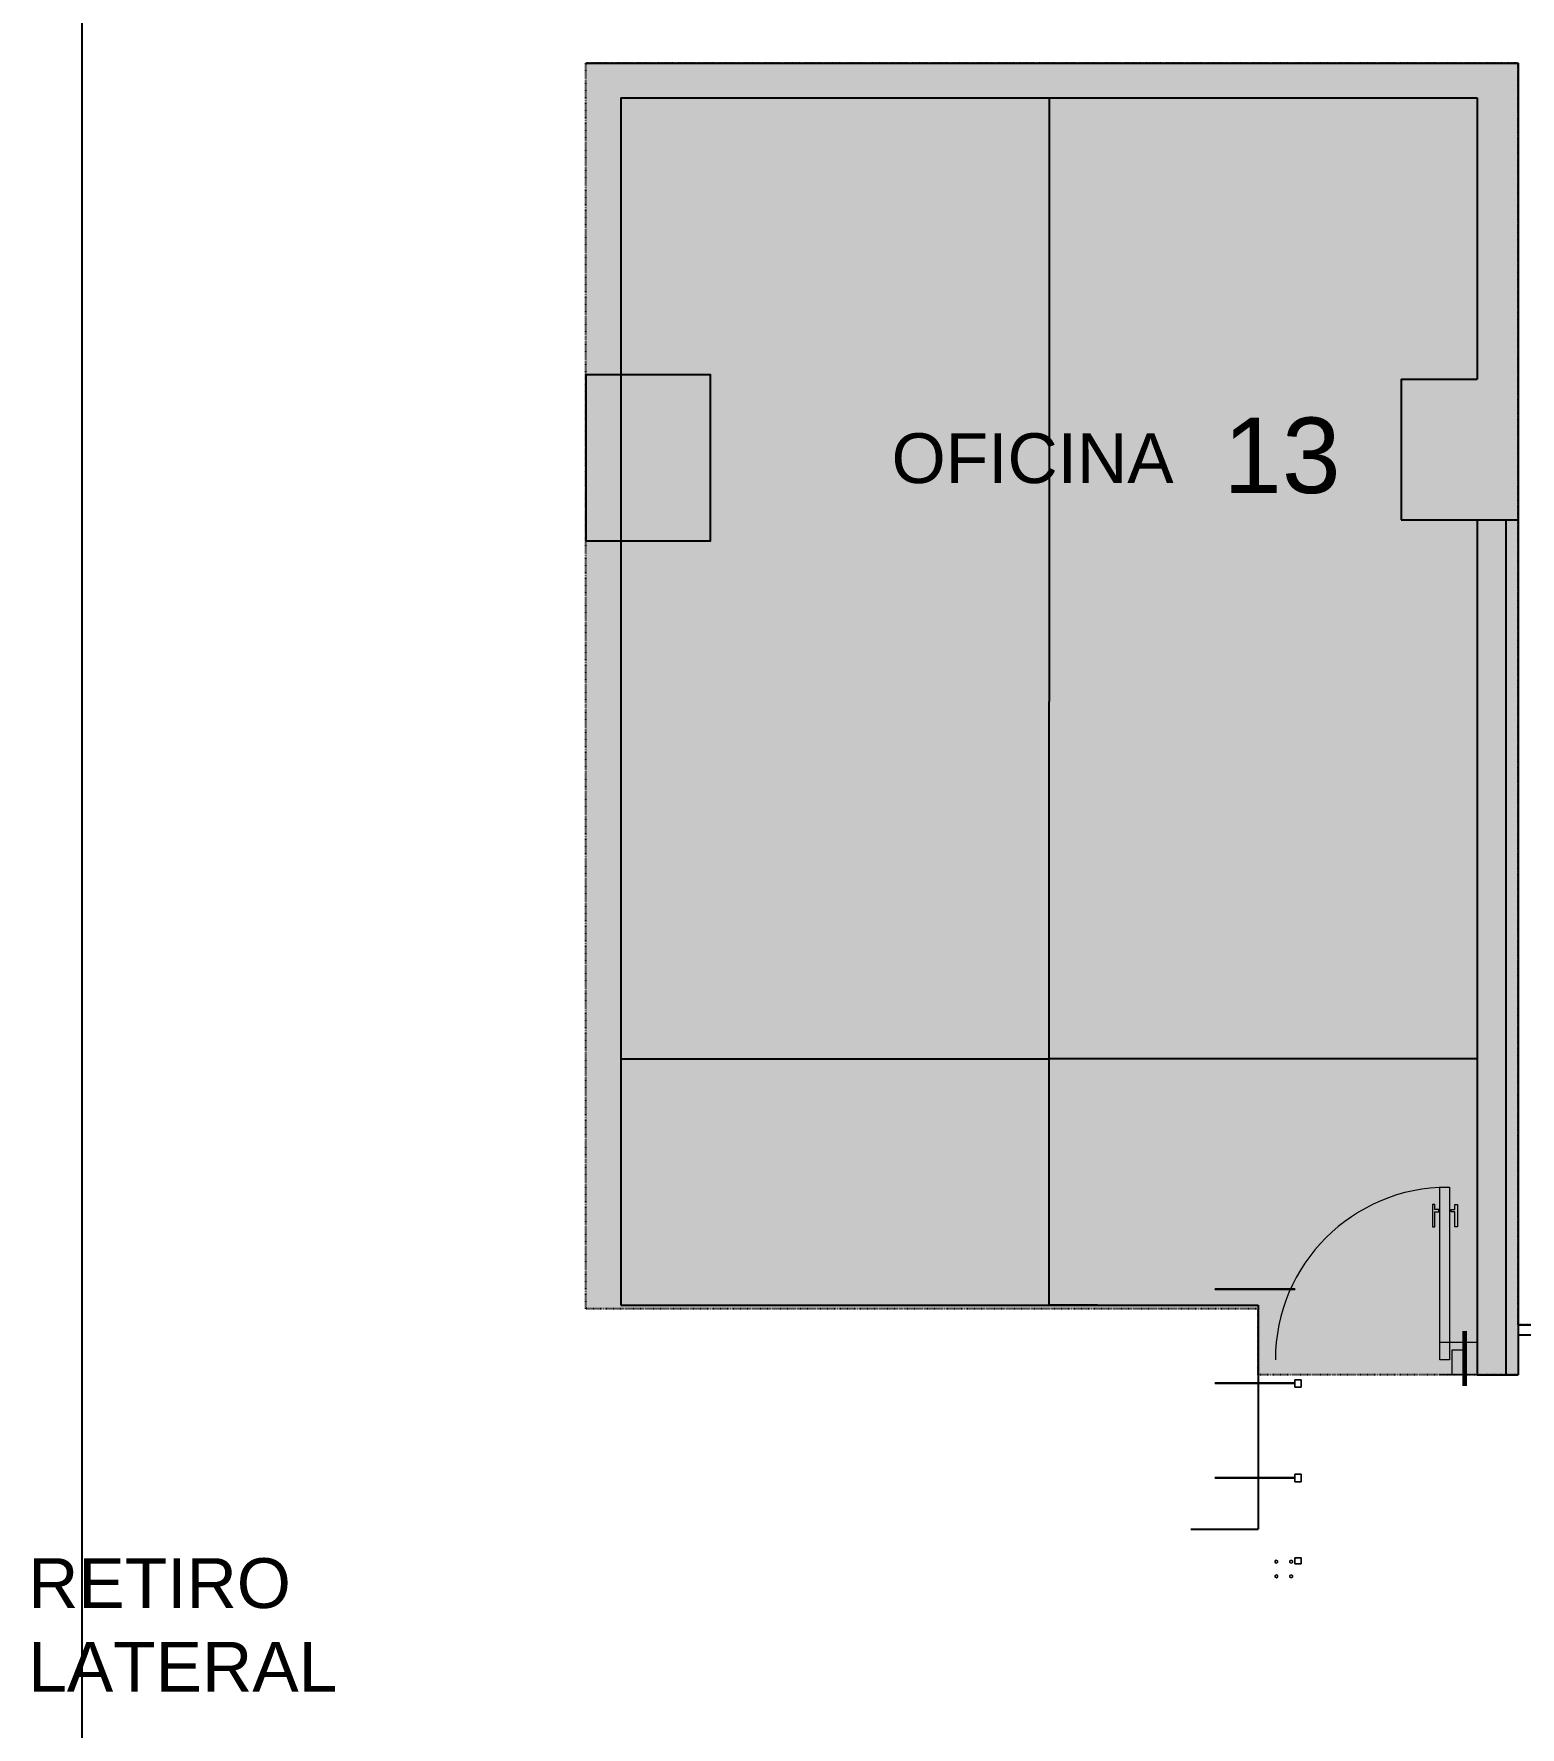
# Model space of a CAD drawing. Header units: millimetres. Extents: x -327709 to -233612, y 250954 to 312605.
# Drawn here: x -293149 to -287177, y 300277 to 307081 of the extents above; entities that cross this region are included whole.
import ezdxf

# ---------------------------------------------------------------- set-up
doc = ezdxf.new("R2010")
doc.units = ezdxf.units.MM
doc.header["$PDMODE"] = 35
doc.linetypes.add('Dash Style-1', pattern=[4.724409, 1.889764, -2.834646])
for name, color, linetype, lineweight in [('Bloques borde', 7, 'Continuous', 18), ('p1', 7, 'Continuous', 18), ('P4', 7, 'Continuous', 18), ('SUPERFICIES', 7, 'Dash Style-1', 5)]:
    doc.layers.add(name, color=color, linetype=linetype, lineweight=lineweight)
doc.styles.add('ARIAL', font='arial.ttf', dxfattribs={"height": 0.8})
doc.styles.add('Arial (bold)', font='arialbd.ttf')
doc.styles.add('Arial Unicode MS', font='ARIALUNI.TTF')
doc.dimstyles.new('carlos', dxfattribs={"dimtxt": 0.067432, "dimasz": 0.00186, "dimexe": 1.7e-05, "dimexo": 1.25e-05, "dimgap": 0, "dimtad": 0, "dimdec": 3, "dimtxsty": 'Arial (bold)', "dimblk": 'VW_SLASH-1', "dimblk1": 'VW_SLASH-1', "dimblk2": 'VW_SLASH-1', "dimcen": 0, "dimazin": 0, "dimtfac": 1, "dimtdec": 3, "dimtix": 1, "dimtmove": 0, "dimatfit": 0, "dimldrblk": 'VW_SLASH-1', "dimfxl": 1, "dimfrac": 2, "dimtolj": 1, "dimarcsym": 0})

# ---------------------------------------------------------------- blocks, each defined once
blk = doc.blocks.new('Group-2-2')
at = {"color": 7, "linetype": 'Continuous', "lineweight": 5}
for p, q in [((28.1394, 7.2942), (27.9894, 7.2942)), ((28.1394, 7.1642), (27.9894, 7.1642))]:
    blk.add_line(p, q, dxfattribs=at)
at = {"color": 5, "linetype": 'Continuous', "lineweight": 60}
blk.add_line((28.0894, 7.1192), (28.0894, 7.3392), dxfattribs=at)
at = {"color": 7, "linetype": 'Continuous', "lineweight": 5}
for points in [[(27.9887, 7.2245), (27.9887, 7.9174), (28.0287, 7.9174), (28.0287, 7.2245)], [(27.9847, 7.8283), (27.9697, 7.8283), (27.9697, 7.8483), (27.9597, 7.8483), (27.9597, 7.7583), (27.9697, 7.7583), (27.9697, 7.8183), (27.9847, 7.8183)], [(28.0347, 7.8283), (28.0497, 7.8283), (28.0497, 7.8483), (28.0597, 7.8483), (28.0597, 7.7583), (28.0497, 7.7583), (28.0497, 7.8183), (28.0347, 7.8183)], [(28.0894, 7.1642), (28.0394, 7.1642), (28.0394, 7.2642), (28.0894, 7.2642)]]:
    blk.add_lwpolyline(points, close=True, dxfattribs=at)
blk.add_arc((28.022, 7.2245), 0.6931, 90, 180, dxfattribs=at)
blk = doc.blocks.new('VW_SLASH-1')
at = {"layer": 'p1', "color": 0, "linetype": 'ByBlock', "lineweight": -2}
blk.add_line((0, 0), (-1, 0), dxfattribs=at)
at = {"layer": 'p1', "color": 0, "linetype": 'Continuous', "lineweight": 20}
blk.add_lwpolyline([(1, 1), (-1, -1)], dxfattribs=at)
blk = doc.blocks.new('*D422')
at = {"layer": 'Defpoints', "color": 0, "linetype": 'Continuous', "transparency": 16777216}
for p in [(-289070, 306823.6), (-289070, 301972.8), (-288875.3, 301972.8)]:
    blk.add_point(p, dxfattribs=at)
at = {"layer": 'P4', "color": 0, "linetype": 'Continuous', "lineweight": -2, "transparency": 16777216}
for p, q in [((-289070, 306823.6), (-289070, 306823.6)), ((-289070, 306823.6), (-289070, 304398.3)), ((-289070, 301972.8), (-289070, 304398.1)), ((-288875.3, 301972.8), (-289070, 301972.8))]:
    blk.add_line(p, q, dxfattribs=at)
at = {"layer": 'P4', "color": 0, "linetype": 'Continuous', "lineweight": -2, "transparency": 16777216, "xscale": 0.0018603515625, "yscale": 0.0018603515625, "zscale": 0.0018603515625}
for p, rotation in [((-289070, 306823.6), 90), ((-289070, 301972.8), 270)]:
    blk.add_blockref('VW_SLASH-1', p, dxfattribs=dict(at, rotation=rotation))
at = {"layer": 'P4', "color": 0, "linetype": 'Continuous', "lineweight": -2, "transparency": 16777216, "insert": (-289070, 304398.2), "char_height": 0.0607, "attachment_point": 5, "style": 'Arial (bold)'}
blk.add_mtext('\\A1;14552,481', dxfattribs=at)
blk = doc.blocks.new('*D423')
at = {"layer": 'Defpoints', "color": 0, "linetype": 'Continuous', "transparency": 16777216}
for p in [(-290790.3, 303435.7), (-287349.7, 303410.5), (-290790.3, 302962.1)]:
    blk.add_point(p, dxfattribs=at)
at = {"layer": 'P4', "color": 0, "linetype": 'Continuous', "lineweight": -2, "transparency": 16777216}
for p, q in [((-290790.3, 303435.7), (-290790.3, 302962.1)), ((-287349.7, 303410.5), (-287349.7, 302962.1)), ((-290790.3, 302962.1), (-289070.2, 302962.1)), ((-287349.7, 302962.1), (-289069.8, 302962.1))]:
    blk.add_line(p, q, dxfattribs=at)
at = {"layer": 'P4', "color": 0, "linetype": 'Continuous', "lineweight": -2, "transparency": 16777216, "xscale": 0.0018603515625, "yscale": 0.0018603515625, "zscale": 0.0018603515625, "rotation": 180}
blk.add_blockref('VW_SLASH-1', (-290790.3, 302962.1), dxfattribs=at)
at = {"layer": 'P4', "color": 0, "linetype": 'Continuous', "lineweight": -2, "transparency": 16777216, "xscale": 0.0018603515625, "yscale": 0.0018603515625, "zscale": 0.0018603515625}
blk.add_blockref('VW_SLASH-1', (-287349.7, 302962.1), dxfattribs=at)
at = {"layer": 'P4', "color": 0, "linetype": 'Continuous', "lineweight": -2, "transparency": 16777216, "insert": (-289070, 302962.1), "char_height": 0.0607, "attachment_point": 5, "style": 'Arial (bold)'}
blk.add_mtext('\\A1;10321,76', dxfattribs=at)
blk = doc.blocks.new('Group-222-1')
at = {"layer": 'Bloques borde', "color": 7, "lineweight": 18}
for points in [[(-1.8119, 7.2649, 0.319), (-1.5661, 7.2649, 0.304), (-1.5661, 7.2629, 0.304), (-1.8119, 7.2629, 0.319)], [(-1.7919, 7.2649, 0.359), (-1.8119, 7.2649, 0.319), (-1.8119, 7.2629, 0.319), (-1.7919, 7.2629, 0.359)], [(-1.4919, 7.2649, 0.359), (-1.7919, 7.2649, 0.359), (-1.7919, 7.2629, 0.359), (-1.4919, 7.2629, 0.359)], [(-1.5661, 7.2649, 0.304), (-1.5419, 7.2649, 0.274), (-1.5419, 7.2629, 0.274), (-1.5661, 7.2629, 0.304)], [(-1.5419, 7.2649, 0.274), (-1.4919, 7.2649, 0.264), (-1.4919, 7.2629, 0.264), (-1.5419, 7.2629, 0.274)], [(-1.4919, 7.2649, 0.264), (-1.4919, 7.2649, 0.359), (-1.4919, 7.2629, 0.359), (-1.4919, 7.2629, 0.264)]]:
    blk.add_3dface(points, dxfattribs=at)
blk = doc.blocks.new('Group-223-1')
at = {"layer": 'Bloques borde', "color": 7, "lineweight": 18}
for points in [[(-1.8119, 7.2649, 0.618), (-1.5661, 7.2649, 0.603), (-1.5661, 7.2629, 0.603), (-1.8119, 7.2629, 0.618)], [(-1.7919, 7.2649, 0.658), (-1.8119, 7.2649, 0.618), (-1.8119, 7.2629, 0.618), (-1.7919, 7.2629, 0.658)], [(-1.4919, 7.2649, 0.658), (-1.7919, 7.2649, 0.658), (-1.7919, 7.2629, 0.658), (-1.4919, 7.2629, 0.658)], [(-1.5661, 7.2649, 0.603), (-1.5419, 7.2649, 0.573), (-1.5419, 7.2629, 0.573), (-1.5661, 7.2629, 0.603)], [(-1.5419, 7.2649, 0.573), (-1.4919, 7.2649, 0.563), (-1.4919, 7.2629, 0.563), (-1.5419, 7.2629, 0.573)], [(-1.4919, 7.2649, 0.563), (-1.4919, 7.2649, 0.658), (-1.4919, 7.2629, 0.658), (-1.4919, 7.2629, 0.563)]]:
    blk.add_3dface(points, dxfattribs=at)
blk = doc.blocks.new('Group-224-1')
at = {"layer": 'Bloques borde', "color": 7, "lineweight": 18}
for points in [[(-1.8119, 6.8869, 0.618), (-1.5661, 6.8869, 0.603), (-1.5661, 6.8849, 0.603), (-1.8119, 6.8849, 0.618)], [(-1.7919, 6.8869, 0.658), (-1.8119, 6.8869, 0.618), (-1.8119, 6.8849, 0.618), (-1.7919, 6.8849, 0.658)], [(-1.4919, 6.8869, 0.658), (-1.7919, 6.8869, 0.658), (-1.7919, 6.8849, 0.658), (-1.4919, 6.8849, 0.658)], [(-1.5661, 6.8869, 0.603), (-1.5419, 6.8869, 0.573), (-1.5419, 6.8849, 0.573), (-1.5661, 6.8849, 0.603)], [(-1.5419, 6.8869, 0.573), (-1.4919, 6.8869, 0.563), (-1.4919, 6.8849, 0.563), (-1.5419, 6.8849, 0.573)], [(-1.4919, 6.8869, 0.563), (-1.4919, 6.8869, 0.658), (-1.4919, 6.8849, 0.658), (-1.4919, 6.8849, 0.563)]]:
    blk.add_3dface(points, dxfattribs=at)
blk = doc.blocks.new('Group-225-1')
at = {"layer": 'Bloques borde', "color": 7, "lineweight": 18}
for points in [[(-1.4669, 6.8999, 0.6929), (-1.4919, 6.8999, 0.6929), (-1.4919, 6.8699, 0.6692), (-1.4669, 6.8699, 0.6692)], [(-1.4669, 6.8999, 0.06), (-1.4669, 6.8699, 0.06), (-1.4919, 6.8699, 0.06), (-1.4919, 6.8999, 0.06)], [(-1.4919, 6.8999, 0.6929), (-1.4669, 6.8999, 0.6929), (-1.4669, 6.8999, 0.06), (-1.4919, 6.8999, 0.06)], [(-1.4669, 6.8699, 0.6692), (-1.4919, 6.8699, 0.6692), (-1.4919, 6.8699, 0.06), (-1.4669, 6.8699, 0.06)]]:
    blk.add_3dface(points, dxfattribs=at)
blk = doc.blocks.new('Group-226-1')
at = {"layer": 'Bloques borde', "color": 7, "lineweight": 18}
for points in [[(-1.8119, 6.5069, 0.319), (-1.5661, 6.5069, 0.304), (-1.5661, 6.5049, 0.304), (-1.8119, 6.5049, 0.319)], [(-1.7919, 6.5069, 0.359), (-1.8119, 6.5069, 0.319), (-1.8119, 6.5049, 0.319), (-1.7919, 6.5049, 0.359)], [(-1.4919, 6.5069, 0.359), (-1.7919, 6.5069, 0.359), (-1.7919, 6.5049, 0.359), (-1.4919, 6.5049, 0.359)], [(-1.5661, 6.5069, 0.304), (-1.5419, 6.5069, 0.274), (-1.5419, 6.5049, 0.274), (-1.5661, 6.5049, 0.304)], [(-1.5419, 6.5069, 0.274), (-1.4919, 6.5069, 0.264), (-1.4919, 6.5049, 0.264), (-1.5419, 6.5049, 0.274)], [(-1.4919, 6.5069, 0.264), (-1.4919, 6.5069, 0.359), (-1.4919, 6.5049, 0.359), (-1.4919, 6.5049, 0.264)]]:
    blk.add_3dface(points, dxfattribs=at)
blk = doc.blocks.new('Group-227-1')
at = {"layer": 'Bloques borde', "color": 7, "lineweight": 18}
for points in [[(-1.4669, 6.5199, 0.3928), (-1.4919, 6.5199, 0.3928), (-1.4919, 6.4899, 0.3692), (-1.4669, 6.4899, 0.3692)], [(-1.4669, 6.5199, 0.06), (-1.4669, 6.4899, 0.06), (-1.4919, 6.4899, 0.06), (-1.4919, 6.5199, 0.06)], [(-1.4919, 6.5199, 0.3928), (-1.4669, 6.5199, 0.3928), (-1.4669, 6.5199, 0.06), (-1.4919, 6.5199, 0.06)], [(-1.4669, 6.4899, 0.3692), (-1.4919, 6.4899, 0.3692), (-1.4919, 6.4899, 0.06), (-1.4669, 6.4899, 0.06)]]:
    blk.add_3dface(points, dxfattribs=at)
blk = doc.blocks.new('Group-228-1')
at = {"layer": 'Bloques borde', "color": 7, "lineweight": 18}
for points in [[(-1.572, 6.1719, 0.068), (-1.5669, 6.1749, 0.068), (-1.5669, 6.1749, 0.063), (-1.572, 6.1719, 0.063)], [(-1.572, 6.1659, 0.068), (-1.572, 6.1719, 0.068), (-1.572, 6.1719, 0.063), (-1.572, 6.1659, 0.063)], [(-1.5669, 6.1629, 0.068), (-1.572, 6.1659, 0.068), (-1.572, 6.1659, 0.063), (-1.5669, 6.1629, 0.063)], [(-1.5669, 6.1749, 0.068), (-1.5617, 6.1719, 0.068), (-1.5617, 6.1719, 0.063), (-1.5669, 6.1749, 0.063)], [(-1.5617, 6.1659, 0.068), (-1.5669, 6.1629, 0.068), (-1.5669, 6.1629, 0.063), (-1.5617, 6.1659, 0.063)], [(-1.5617, 6.1719, 0.068), (-1.5617, 6.1659, 0.068), (-1.5617, 6.1659, 0.063), (-1.5617, 6.1719, 0.063)]]:
    blk.add_3dface(points, dxfattribs=at)
for points, invisible_edges in [([(-1.572, 6.1659, 0.068), (-1.572, 6.1719, 0.068), (-1.5669, 6.1749, 0.068), (-1.572, 6.1659, 0.068)], 12), ([(-1.5617, 6.1659, 0.068), (-1.572, 6.1659, 0.068), (-1.5669, 6.1749, 0.068), (-1.5617, 6.1659, 0.068)], 15), ([(-1.5669, 6.1749, 0.063), (-1.572, 6.1719, 0.063), (-1.572, 6.1659, 0.063), (-1.5669, 6.1749, 0.063)], 12), ([(-1.5617, 6.1659, 0.063), (-1.5669, 6.1749, 0.063), (-1.572, 6.1659, 0.063), (-1.5617, 6.1659, 0.063)], 15), ([(-1.5617, 6.1659, 0.068), (-1.5669, 6.1629, 0.068), (-1.572, 6.1659, 0.068), (-1.5617, 6.1659, 0.068)], 12), ([(-1.572, 6.1659, 0.063), (-1.5669, 6.1629, 0.063), (-1.5617, 6.1659, 0.063), (-1.572, 6.1659, 0.063)], 12), ([(-1.5669, 6.1749, 0.068), (-1.5617, 6.1719, 0.068), (-1.5617, 6.1659, 0.068), (-1.5669, 6.1749, 0.068)], 12), ([(-1.5617, 6.1659, 0.063), (-1.5617, 6.1719, 0.063), (-1.5669, 6.1749, 0.063), (-1.5617, 6.1659, 0.063)], 12)]:
    blk.add_3dface(points, dxfattribs=dict(at, invisible_edges=invisible_edges))
blk = doc.blocks.new('Group-229-1')
at = {"layer": 'Bloques borde', "color": 7, "lineweight": 18}
for points in [[(-1.572, 6.1129, 0.068), (-1.5668, 6.1159, 0.068), (-1.5668, 6.1159, 0.063), (-1.572, 6.1129, 0.063)], [(-1.572, 6.1069, 0.068), (-1.572, 6.1129, 0.068), (-1.572, 6.1129, 0.063), (-1.572, 6.1069, 0.063)], [(-1.5668, 6.1039, 0.068), (-1.572, 6.1069, 0.068), (-1.572, 6.1069, 0.063), (-1.5668, 6.1039, 0.063)], [(-1.5668, 6.1159, 0.068), (-1.5616, 6.1129, 0.068), (-1.5616, 6.1129, 0.063), (-1.5668, 6.1159, 0.063)], [(-1.5616, 6.1069, 0.068), (-1.5668, 6.1039, 0.068), (-1.5668, 6.1039, 0.063), (-1.5616, 6.1069, 0.063)], [(-1.5616, 6.1129, 0.068), (-1.5616, 6.1069, 0.068), (-1.5616, 6.1069, 0.063), (-1.5616, 6.1129, 0.063)]]:
    blk.add_3dface(points, dxfattribs=at)
for points, invisible_edges in [([(-1.5668, 6.1159, 0.068), (-1.5616, 6.1069, 0.068), (-1.572, 6.1069, 0.068), (-1.5668, 6.1159, 0.068)], 15), ([(-1.572, 6.1069, 0.068), (-1.572, 6.1129, 0.068), (-1.5668, 6.1159, 0.068), (-1.572, 6.1069, 0.068)], 12), ([(-1.572, 6.1069, 0.063), (-1.5616, 6.1069, 0.063), (-1.5668, 6.1159, 0.063), (-1.572, 6.1069, 0.063)], 15), ([(-1.5668, 6.1159, 0.063), (-1.572, 6.1129, 0.063), (-1.572, 6.1069, 0.063), (-1.5668, 6.1159, 0.063)], 12), ([(-1.5616, 6.1069, 0.068), (-1.5668, 6.1039, 0.068), (-1.572, 6.1069, 0.068), (-1.5616, 6.1069, 0.068)], 12), ([(-1.572, 6.1069, 0.063), (-1.5668, 6.1039, 0.063), (-1.5616, 6.1069, 0.063), (-1.572, 6.1069, 0.063)], 12), ([(-1.5668, 6.1159, 0.068), (-1.5616, 6.1129, 0.068), (-1.5616, 6.1069, 0.068), (-1.5668, 6.1159, 0.068)], 12), ([(-1.5616, 6.1069, 0.063), (-1.5616, 6.1129, 0.063), (-1.5668, 6.1159, 0.063), (-1.5616, 6.1069, 0.063)], 12)]:
    blk.add_3dface(points, dxfattribs=dict(at, invisible_edges=invisible_edges))
blk = doc.blocks.new('Group-230-1')
at = {"layer": 'Bloques borde', "color": 7, "lineweight": 18}
for points, invisible_edges in [([(-1.512, 6.1659, 0.068), (-1.512, 6.1719, 0.068), (-1.5069, 6.1749, 0.068), (-1.512, 6.1659, 0.068)], 12), ([(-1.5017, 6.1659, 0.068), (-1.512, 6.1659, 0.068), (-1.5069, 6.1749, 0.068), (-1.5017, 6.1659, 0.068)], 15), ([(-1.5069, 6.1749, 0.063), (-1.512, 6.1719, 0.063), (-1.512, 6.1659, 0.063), (-1.5069, 6.1749, 0.063)], 12), ([(-1.5069, 6.1749, 0.063), (-1.512, 6.1659, 0.063), (-1.5017, 6.1659, 0.063), (-1.5069, 6.1749, 0.063)], 15), ([(-1.5017, 6.1659, 0.068), (-1.5069, 6.1629, 0.068), (-1.512, 6.1659, 0.068), (-1.5017, 6.1659, 0.068)], 12), ([(-1.512, 6.1659, 0.063), (-1.5069, 6.1629, 0.063), (-1.5017, 6.1659, 0.063), (-1.512, 6.1659, 0.063)], 12), ([(-1.5017, 6.1659, 0.068), (-1.5069, 6.1749, 0.068), (-1.5017, 6.1719, 0.068), (-1.5017, 6.1659, 0.068)], 9), ([(-1.5069, 6.1749, 0.063), (-1.5017, 6.1659, 0.063), (-1.5017, 6.1719, 0.063), (-1.5069, 6.1749, 0.063)], 9)]:
    blk.add_3dface(points, dxfattribs=dict(at, invisible_edges=invisible_edges))
for points in [[(-1.512, 6.1719, 0.068), (-1.5069, 6.1749, 0.068), (-1.5069, 6.1749, 0.063), (-1.512, 6.1719, 0.063)], [(-1.512, 6.1659, 0.068), (-1.512, 6.1719, 0.068), (-1.512, 6.1719, 0.063), (-1.512, 6.1659, 0.063)], [(-1.5069, 6.1629, 0.068), (-1.512, 6.1659, 0.068), (-1.512, 6.1659, 0.063), (-1.5069, 6.1629, 0.063)], [(-1.5069, 6.1749, 0.068), (-1.5017, 6.1719, 0.068), (-1.5017, 6.1719, 0.063), (-1.5069, 6.1749, 0.063)], [(-1.5017, 6.1659, 0.068), (-1.5069, 6.1629, 0.068), (-1.5069, 6.1629, 0.063), (-1.5017, 6.1659, 0.063)], [(-1.5017, 6.1719, 0.068), (-1.5017, 6.1659, 0.068), (-1.5017, 6.1659, 0.063), (-1.5017, 6.1719, 0.063)]]:
    blk.add_3dface(points, dxfattribs=at)
blk = doc.blocks.new('Group-231-1')
at = {"layer": 'Bloques borde', "color": 7, "lineweight": 18}
for points in [[(-1.4669, 6.1849, 0.1283), (-1.4919, 6.1849, 0.1283), (-1.4919, 6.1599, 0.1086), (-1.4669, 6.1599, 0.1086)], [(-1.4669, 6.1599, 0.06), (-1.4919, 6.1599, 0.06), (-1.4919, 6.1849, 0.06), (-1.4669, 6.1849, 0.06)], [(-1.4919, 6.1849, 0.1283), (-1.4669, 6.1849, 0.1283), (-1.4669, 6.1849, 0.06), (-1.4919, 6.1849, 0.06)], [(-1.4919, 6.1599, 0.1086), (-1.4919, 6.1849, 0.1283), (-1.4919, 6.1849, 0.06), (-1.4919, 6.1599, 0.06)], [(-1.4669, 6.1599, 0.1086), (-1.4919, 6.1599, 0.1086), (-1.4919, 6.1599, 0.06), (-1.4669, 6.1599, 0.06)], [(-1.4669, 6.1849, 0.1283), (-1.4669, 6.1599, 0.1086), (-1.4669, 6.1599, 0.06), (-1.4669, 6.1849, 0.06)]]:
    blk.add_3dface(points, dxfattribs=at)
blk = doc.blocks.new('Group-232-1')
at = {"layer": 'Bloques borde', "color": 7, "lineweight": 18}
for points, invisible_edges in [([(-1.507, 6.1159, 0.068), (-1.5018, 6.1069, 0.068), (-1.5121, 6.1069, 0.068), (-1.507, 6.1159, 0.068)], 15), ([(-1.5121, 6.1069, 0.068), (-1.5121, 6.1129, 0.068), (-1.507, 6.1159, 0.068), (-1.5121, 6.1069, 0.068)], 12), ([(-1.507, 6.1159, 0.063), (-1.5121, 6.1129, 0.063), (-1.5121, 6.1069, 0.063), (-1.507, 6.1159, 0.063)], 12), ([(-1.507, 6.1159, 0.063), (-1.5121, 6.1069, 0.063), (-1.5018, 6.1069, 0.063), (-1.507, 6.1159, 0.063)], 15), ([(-1.5018, 6.1069, 0.068), (-1.507, 6.1039, 0.068), (-1.5121, 6.1069, 0.068), (-1.5018, 6.1069, 0.068)], 12), ([(-1.5121, 6.1069, 0.063), (-1.507, 6.1039, 0.063), (-1.5018, 6.1069, 0.063), (-1.5121, 6.1069, 0.063)], 12), ([(-1.507, 6.1159, 0.068), (-1.5018, 6.1129, 0.068), (-1.5018, 6.1069, 0.068), (-1.507, 6.1159, 0.068)], 12), ([(-1.5018, 6.1069, 0.063), (-1.5018, 6.1129, 0.063), (-1.507, 6.1159, 0.063), (-1.5018, 6.1069, 0.063)], 12)]:
    blk.add_3dface(points, dxfattribs=dict(at, invisible_edges=invisible_edges))
for points in [[(-1.5121, 6.1129, 0.068), (-1.507, 6.1159, 0.068), (-1.507, 6.1159, 0.063), (-1.5121, 6.1129, 0.063)], [(-1.5121, 6.1069, 0.068), (-1.5121, 6.1129, 0.068), (-1.5121, 6.1129, 0.063), (-1.5121, 6.1069, 0.063)], [(-1.507, 6.1039, 0.068), (-1.5121, 6.1069, 0.068), (-1.5121, 6.1069, 0.063), (-1.507, 6.1039, 0.063)], [(-1.507, 6.1159, 0.068), (-1.5018, 6.1129, 0.068), (-1.5018, 6.1129, 0.063), (-1.507, 6.1159, 0.063)], [(-1.5018, 6.1069, 0.068), (-1.507, 6.1039, 0.068), (-1.507, 6.1039, 0.063), (-1.5018, 6.1069, 0.063)], [(-1.5018, 6.1129, 0.068), (-1.5018, 6.1069, 0.068), (-1.5018, 6.1069, 0.063), (-1.5018, 6.1129, 0.063)]]:
    blk.add_3dface(points, dxfattribs=at)

msp = doc.modelspace()

# ---------------------------------------------------------------- hatches: boundary and pattern name
at = {"layer": 'P4', "linetype": 'Continuous', "lineweight": -2}
msp.add_hatch(color=0, dxfattribs=at).paths.add_polyline_path([(-290930.30609, 305043.30737), (-290430.22082, 305043.30737), (-290430.22082, 305710.9212), (-290930.30609, 305710.9212)])
at = {"layer": 'SUPERFICIES', "linetype": 'Continuous', "lineweight": -2}
msp.add_hatch(color=0, dxfattribs=at).paths.add_polyline_path([(-290930.30609, 306963.6348), (-287184.66745, 306963.6348), (-287184.66745, 301692.73609), (-288229.84565, 301692.73609), (-288229.84565, 301957.78128), (-290930.30609, 301957.78128)])

# ---------------------------------------------------------------- linework, layer by layer
at = {"layer": 'P4', "color": 0, "linetype": 'Continuous', "lineweight": -2}
for p, q in [((-290930.30609, 306963.6348), (-287184.66745, 306963.6348)), ((-287184.66745, 306963.6348), (-287184.66745, 305128.32187)), ((-290790.28221, 306823.61092), (-290790.28221, 301972.78384)), ((-290790.28221, 306823.61092), (-287349.69558, 306823.61092)), ((-287349.69558, 306823.61092), (-287349.69558, 305693.41822)), ((-287654.7476, 305693.41822), (-287654.7476, 305128.32187)), ((-287654.7476, 305693.41822), (-287349.69558, 305693.41822)), ((-287654.7476, 305128.32187), (-287184.66745, 305128.32187)), ((-287349.69558, 305128.32187), (-287349.69558, 301692.73609)), ((-287234.67597, 305128.32187), (-287234.67597, 301692.73609)), ((-287184.66745, 305128.32187), (-287184.66745, 301692.73609)), ((-290790.28221, 301972.78384), (-288229.84565, 301972.78384)), ((-288229.84565, 301972.78384), (-288229.84565, 301832.75997)), ((-288229.84565, 301832.75997), (-288229.84565, 301072.63036)), ((-287184.66745, 301892.7702), (-286409.53528, 301892.7702)), ((-287184.66745, 301852.76338), (-286449.54211, 301852.76338)), ((-287349.69558, 301692.73609), (-287184.66745, 301692.73609)), ((-288499.8917, 301072.63036), (-288229.84565, 301072.63036))]:
    msp.add_line(p, q, dxfattribs=at)
for points in [[(-292955.65142, 251826.92186), (-234305.65142, 251826.92186), (-234305.65142, 311987.17937), (-292955.65142, 311987.17937)], [(-290930.30609, 305043.30737), (-290430.22082, 305043.30737), (-290430.22082, 305710.9212), (-290930.30609, 305710.9212)]]:
    msp.add_lwpolyline(points, close=True, dxfattribs=at)
at = {"layer": 'SUPERFICIES', "color": 0, "lineweight": -2}
for p, q in [((-287184.66745, 306963.6348), (-290930.30609, 306963.6348)), ((-287184.66745, 301892.7702), (-287184.66745, 306963.6348)), ((-286409.53528, 301892.7702), (-287184.66745, 301892.7702))]:
    msp.add_line(p, q, dxfattribs=at)
msp.add_lwpolyline([(-290930.30609, 306963.6348), (-287184.66745, 306963.6348), (-287184.66745, 301692.73609), (-288229.84565, 301692.73609), (-288229.84565, 301957.78128), (-290930.30609, 301957.78128)], close=True, dxfattribs=at)
at = {"layer": 'SUPERFICIES', "color": 0, "linetype": 'Continuous', "lineweight": -2}
msp.add_solid([(-288369.9554, 305129.67154), (-287898.99945, 305129.67154), (-288369.9554, 305616.5879), (-287898.99945, 305616.5879)], dxfattribs=at)

# ---------------------------------------------------------------- block references
at = {"layer": 'P4', "color": 0, "lineweight": -2, "xscale": 1000.17053206043, "yscale": 1000.17053206043, "zscale": 1000.17053206043}
for name, p in [('Group-2-2', (-315493.91264, 294527.3256)), ('Group-230-1', (-286589.56598, 294771.55601)), ('Group-231-1', (-286589.56598, 294771.55601)), ('Group-229-1', (-286589.56598, 294771.55601)), ('Group-232-1', (-286589.56598, 294771.55601))]:
    msp.add_blockref(name, p, dxfattribs=at)
at = {"layer": 'P4', "color": 4, "lineweight": -2, "xscale": 1000.17053206043, "yscale": 1000.17053206043, "zscale": 1000.17053206043}
for name in ['Group-222-1', 'Group-223-1', 'Group-224-1', 'Group-225-1', 'Group-227-1', 'Group-226-1', 'Group-228-1']:
    msp.add_blockref(name, (-286589.56598, 294771.55601), dxfattribs=at)

# ---------------------------------------------------------------- texts
at = {"layer": 'P4', "color": 0, "lineweight": -2, "char_height": 200.034106, "attachment_point": 1, "line_spacing_factor": 1.008048, "style": 'Arial Unicode MS'}
for s, insert in [('OFICINA', (-289702.42017, 305475.80437)), ('RETIRO\\PLATERAL', (-293171.45135, 300955.46471))]:
    msp.add_mtext(s, dxfattribs=dict(at, insert=insert))
at = {"layer": 'SUPERFICIES', "color": 0, "lineweight": -2, "insert": (-288369.9554, 305539.01868), "char_height": 303.495757, "attachment_point": 1, "line_spacing_factor": 0.966482, "style": 'ARIAL'}
msp.add_mtext('{\\C7;\\l13}', dxfattribs=at)

# ---------------------------------------------------------------- dimensions: what is measured, and where the dimension line sits
at = {"layer": 'P4', "color": 0, "linetype": 'Continuous', "lineweight": -2}
dim = msp.add_linear_dim(base=(-289069.9889, 301972.78384), p1=(-289069.9889, 306823.61092), p2=(-288875.26294, 301972.78384), angle=270, dimstyle='carlos', override={"dimtxt": 0.060689, "dimgap": 0.039688, "dimtih": 1, "dimtoh": 1, "dimlfac": 3, "dimpost": '<>', "dimtxsty": 'Arial (bold)'}, dxfattribs=at)
dim.commit()
dim.dimension.update_dxf_attribs({"geometry": '*D422', "text_midpoint": (-289069.9889, 304398.19738)})
dim = msp.add_linear_dim(base=(-290790.28221, 302962.10623), p1=(-287349.69558, 303410.52898), p2=(-290790.28221, 303435.71767), dimstyle='carlos', override={"dimtxt": 0.060689, "dimgap": 0.039688, "dimtih": 1, "dimtoh": 1, "dimlfac": 3, "dimpost": '<>', "dimtxsty": 'Arial (bold)'}, dxfattribs=at)
dim.commit()
dim.dimension.update_dxf_attribs({"geometry": '*D423', "text_midpoint": (-289069.9889, 302962.10623)})

doc.saveas('drawing.dxf')
